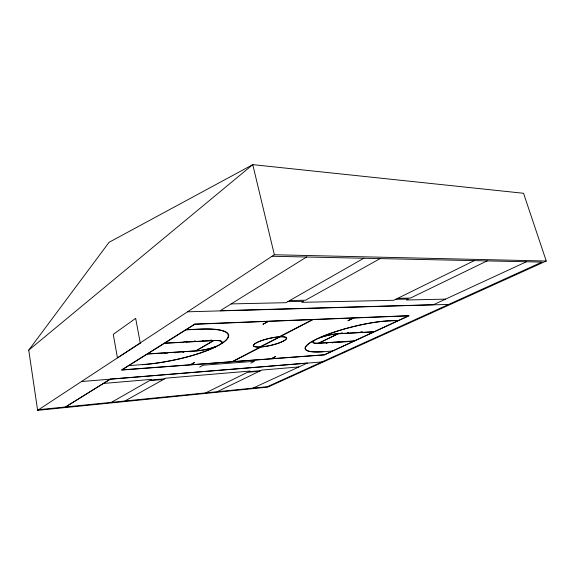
<?xml version="1.0" encoding="UTF-8"?>
<svg xmlns="http://www.w3.org/2000/svg" width="575" height="575" viewBox="0 0 575 575"><rect width="100%" height="100%" fill="white"/><g stroke="black" fill="none" stroke-linecap="round" stroke-linejoin="round"><path stroke-width="0.86" d="M28.75 350.146L109.085 242.291L252.763 164.644L523.538 193.272L546.25 261.021L267.72 387.14L37.627 410.356L28.75 350.146L252.763 164.644L274.354 254.747L37.627 410.356M128.987 365.527L147.337 354.035L165.686 352.885L164.737 353.46L167.303 353.294L168.259 352.719L175.921 352.238L174.958 352.813L176.338 352.209L183.892 351.735L182.922 352.31L184.309 351.713L191.755 351.246L190.778 351.807L192.172 351.217L195.852 350.987A17.775 3.946 -12 0 0 215.92 346.588L216.035 346.574A60.203 13.692 -11.4 0 1 142.499 364.564L128.764 365.664L122.029 369.883L190.282 364.787L194.4 362.494L194.788 362.466L190.663 364.758L232.207 361.661L260.108 347.063L259.462 347.099A17.171 3.615 -13 0 1 256.45 342.7A17.171 3.615 -13 0 1 279.155 336.777L312.556 319.621L268.568 321.353L262.868 324.322L268.158 321.368L194.896 324.257L186.221 329.691L200.603 329.058A60.72 13.807 -11.4 0 1 221.073 344.001A60.72 13.807 -11.4 0 1 142.284 364.694M65.622 406.899L110.278 379.126L307.129 363.091M306.683 256.939L220.196 310.744L433.428 304.728L526.535 261.704M65.629 406.949L110.285 379.177M111.543 402.292L149.356 380.693L163.444 379.493M363.882 258.175L285.947 302.687L231.179 303.909M125.012 400.94L165.801 378.177L250.003 371.062L248.731 371.687L260.612 370.681M380.226 258.534L305.483 300.236L289.678 300.553M199.683 367.094L203.183 365.19L254.43 361.308L250.779 363.148M205.814 392.826L247.473 372.312L259.339 371.299M474.382 260.568L393.738 300.287L301.717 302.335L303.6 301.286L287.802 301.623M217.3 391.668L261.891 370.063L298.806 366.943M487.248 260.849L410.385 298.102L397.648 298.36M318.564 343.16L337.856 333.823A15.396 3.048 -13.8 0 0 316.638 339.171A15.396 3.048 -13.8 0 0 318.557 343.16M332.314 351.102L324.357 354.789L271.508 358.728L275.569 356.579L271.17 358.757L232.559 361.632L261.151 346.991A17.171 3.615 -13 0 0 283.504 341.112A17.171 3.615 -13 0 0 280.866 336.691L280.212 336.713L312.937 319.607L353.409 318.011L347.875 320.757L353.762 317.997L408.545 315.84L398.741 320.376L388.959 320.8A50.967 9.797 -14.1 0 0 317.716 338.51A50.967 9.797 -14.1 0 0 322.776 351.785L332.573 350.987L354.071 341.04L338.237 342.477L339.322 341.967L333.673 342.319L332.278 342.851L333.356 342.341L327.642 342.7L326.248 343.232L327.319 342.722L321.533 343.081L320.138 343.62L321.209 343.103L318.291 343.289A15.834 3.134 -13.8 0 1 313.72 340.709L313.662 340.709A50.542 9.71 -14.1 0 0 323.028 351.67M253.065 388.075L307.143 363.141M38.698 409.659L267.404 386.68L541.966 262.092L272.04 256.263M164.623 378.839L150.513 380.032L151.671 379.371L103.306 383.46M81.492 381.527L321.942 361.934M187.543 311.808L448.708 304.412M395.693 299.323L408.423 299.05L406.467 299.999L445.546 299.129M274.354 254.747L546.25 261.021M221.634 343.361L221.713 343.368A60.203 13.692 -11.4 0 0 200.323 329.223L185.955 329.856L164.745 343.138L183.439 342.118L184.46 341.5L187.083 341.356L186.056 341.974L193.854 341.55L194.882 340.939L195.313 340.91L194.278 341.528L201.962 341.112L203.004 340.493L203.428 340.472L202.386 341.083L209.961 340.673L211.011 340.062L211.428 340.041L210.378 340.652L214.13 340.443A17.775 3.946 -12 0 1 221.634 343.361M135.671 318.356L113.268 334.334L117.444 357.887L140.71 342.88L140.235 342.908L135.671 318.356M194.709 324.099L121.39 370.048L324.401 354.883L409.163 315.682L194.709 324.099M164.493 343.297L147.574 353.891L195.694 350.872L213.447 340.616L164.493 343.297M213.864 340.594L196.104 350.843A17.286 3.838 -12 0 0 219.212 344.885A17.286 3.838 -12 0 0 213.864 340.594M279.572 336.878L259.742 346.962A16.704 3.515 -13 0 1 256.817 342.678A16.704 3.515 -13 0 1 278.904 336.921L279.572 336.878M279.939 336.864L260.734 346.905L261.381 346.854A16.704 3.515 -13 0 0 283.144 341.133A16.704 3.515 -13 0 0 280.571 336.835L279.939 336.864M338.186 333.802L318.888 343.138L354.344 340.91L373.93 331.854L338.186 333.802M342.226 332.975L338.136 333.687A15.834 3.134 -13.8 0 0 319.822 337.719L319.722 337.733A50.542 9.71 -14.1 0 1 388.657 320.943L398.432 320.512L374.217 331.717L361.229 332.429L362.379 331.89L360.496 331.991L359.346 332.53L353.654 332.839L354.48 332.314L353.338 332.86L347.573 333.169L348.393 332.645L347.25 333.191L341.413 333.507L342.226 332.975"/></g></svg>
